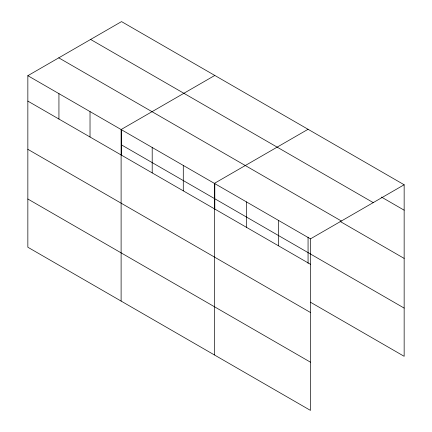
<?xml version="1.0" encoding="UTF-8"?>
<svg xmlns="http://www.w3.org/2000/svg" width="432" height="432" viewBox="0 0 432 432"><rect width="100%" height="100%" fill="white"/><g stroke="black" fill="none" stroke-linecap="round" stroke-linejoin="round"><path stroke-width="0.65" d="M27.848 75.692L310.462 238.858L310.462 410.4L27.848 247.234L27.848 75.692L121.538 21.6L404.152 184.766L404.152 356.308L310.392 302.179M214.801 75.443L121.111 129.535L121.111 301.077M308.065 129.292L214.375 183.379L214.375 354.926M310.462 238.858L404.152 184.766M381.44 197.068L404.152 210.179M90.617 39.452L373.232 202.613M58.768 57.839L341.383 221.006M340.092 221.416L404.152 258.401M121.538 144.92L404.152 308.086M27.848 101.104L310.462 264.271M27.848 149.326L310.462 312.493M27.848 199.012L310.462 362.178M308.065 237.168L308.065 263.326M278.435 220.363L278.435 245.776M246.402 201.874L246.402 227.286M214.801 183.325L214.801 209.482M183.287 165.429L183.287 190.841M152.199 147.485L152.199 172.897M121.538 129.476L121.538 155.639M90.023 111.586L90.023 136.998M58.936 93.636L58.936 119.048"/></g></svg>
